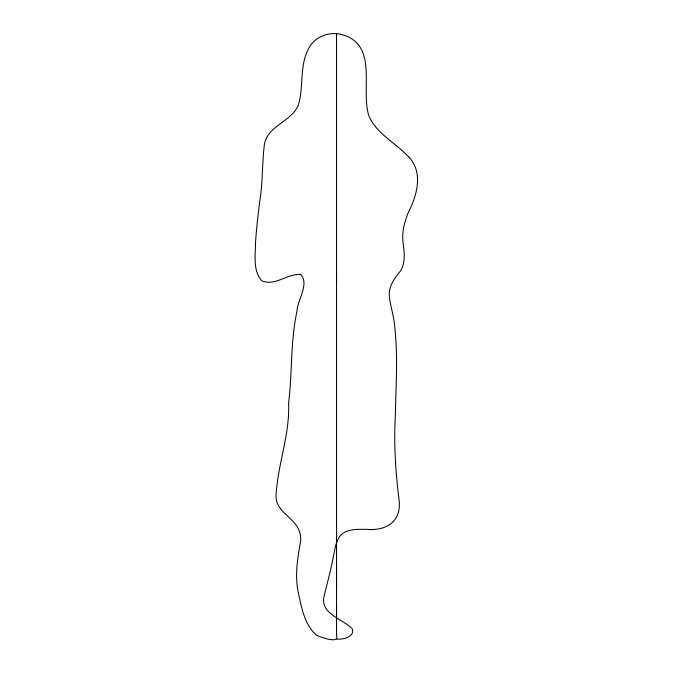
<?xml version="1.0" encoding="UTF-8"?>
<svg xmlns="http://www.w3.org/2000/svg" width="673" height="673" viewBox="0 0 673 673"><rect width="100%" height="100%" fill="white"/><g stroke="black" fill="none" stroke-linecap="round" stroke-linejoin="round"><path stroke-width="1.01" d="M336.542 33.827L336.534 282.307M336.534 566.397L336.534 635.236C339.966 644.877 319.406 636.431 316.445 635.236C305.264 625.335 302.017 609.873 299.022 595.899C294.353 577.56 297.306 559.027 300.688 540.873A24.531 24.531 0 0 0 298.324 528.793C292.191 516.216 274.769 510.79 276.132 494.445C277.915 463.722 290.004 434.102 288.599 402.9C292.41 372.472 290.324 341.438 296.978 311.38C297.062 300.377 309.664 284.536 300.789 274.491C287.573 273.297 275.156 286.479 261.805 280.826C252.543 270.31 255.555 254.68 255.547 241.784C256.463 228.551 258.079 215.377 259.627 202.203C262.95 182.871 261.948 163.144 264.489 143.803C268.376 125.287 291.384 121.72 298.307 105.19C303.91 87.137 299.325 66.863 308.116 49.617C313.584 37.166 328.281 31.328 341.135 34.39C379.034 44.14 360.349 88.912 368.821 115.756C376.257 133.321 394.428 142.171 407.123 155.337C424.074 170.749 417.294 194.783 408.334 212.508C404.28 222.241 401.545 232.85 403.169 243.433C404.355 252.51 405.525 262.344 400.763 270.655C394.513 278.243 387.841 286.883 389.482 297.373C390.601 306.854 393.772 315.965 394.597 325.488C398.105 355.31 395.943 385.393 395.345 415.308C393.747 443.457 395.505 471.529 399.03 499.433C401.806 521.129 387.017 531.031 367.147 529.348C358.406 529.415 348.463 528.398 341.329 534.522C335.642 540.554 335.087 549.176 333.278 556.874C330.939 569.871 327.356 582.591 324.26 595.412C319.212 613.944 342.599 618.588 352.316 628.927L352.753 632.006C350.515 638.383 341.808 639.518 336.534 639.072M336.534 540.873L336.542 274.054M336.534 539.914L336.534 587.865M336.534 604.825L336.534 619.303"/></g></svg>
